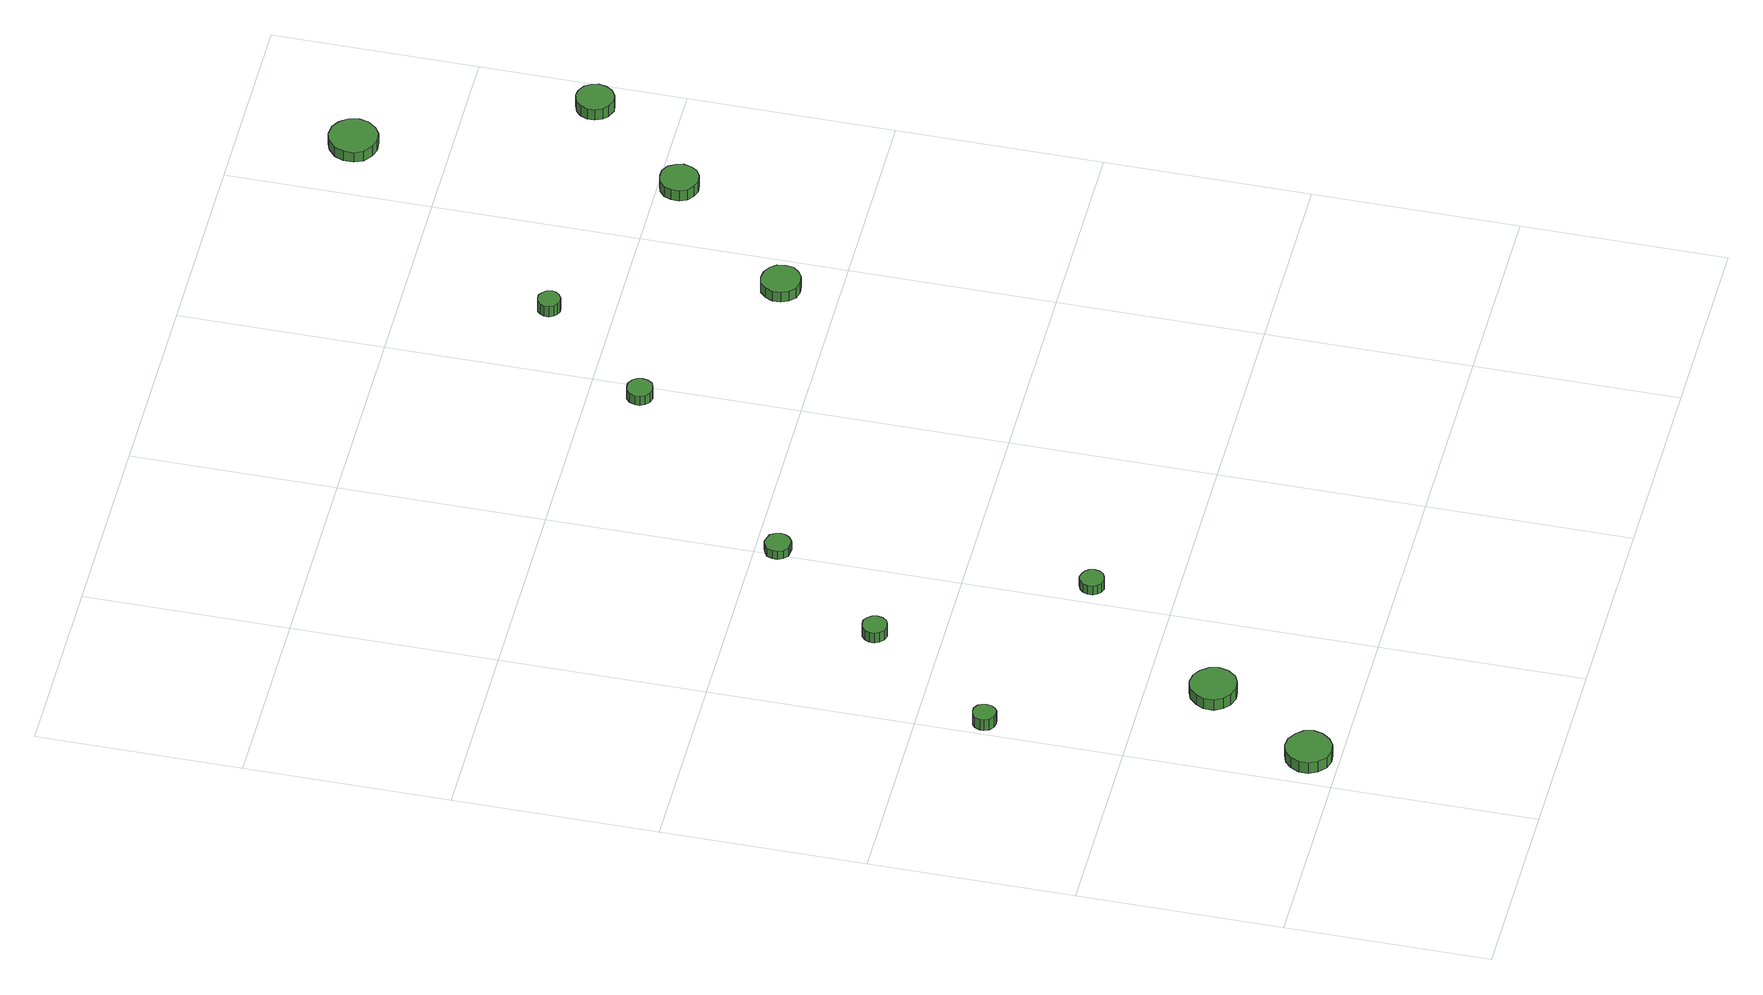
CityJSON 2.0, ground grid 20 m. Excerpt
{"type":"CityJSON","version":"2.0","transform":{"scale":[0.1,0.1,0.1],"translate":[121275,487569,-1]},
"CityObjects":{
"tree1":{"type":"SolitaryVegetationObject","attributes":{"function":"something"},"geometry":[{"type":"MultiSurface","lod":"1","boundaries":[[[0,1,2,3,4,5,6,7,8,9,10,11,12,13,14]],[[15,16,17,18,19,20,21,22,23,24,25,26,27,28,29]],[[0,29,28,1]],[[1,28,27,2]],[[2,27,26,3]],[[3,26,25,4]],[[4,25,24,5]],[[5,24,23,6]],[[6,23,22,7]],[[7,22,21,8]],[[8,21,20,9]],[[9,20,19,10]],[[10,19,18,11]],[[11,18,17,12]],[[12,17,16,13]],[[13,16,15,14]],[[14,15,29,0]]]}]},
"tree2":{"type":"SolitaryVegetationObject","attributes":{"function":"something"},"geometry":[{"type":"MultiSurface","lod":"1","boundaries":[[[30,31,32,33,34,35,36,37,38,39,40,41,42,43,44]],[[45,46,47,48,49,50,51,52,53,54,55,56,57,58,59]],[[30,59,58,31]],[[31,58,57,32]],[[32,57,56,33]],[[33,56,55,34]],[[34,55,54,35]],[[35,54,53,36]],[[36,53,52,37]],[[37,52,51,38]],[[38,51,50,39]],[[39,50,49,40]],[[40,49,48,41]],[[41,48,47,42]],[[42,47,46,43]],[[43,46,45,44]],[[44,45,59,30]]]}]},
"tree3":{"type":"SolitaryVegetationObject","attributes":{"function":"something"},"geometry":[{"type":"MultiSurface","lod":"1","boundaries":[[[60,61,62,63,64,65,66,67,68,69,70,71,72,73,74]],[[75,76,77,78,79,80,81,82,83,84,85,86,87,88,89]],[[60,89,88,61]],[[61,88,87,62]],[[62,87,86,63]],[[63,86,85,64]],[[64,85,84,65]],[[65,84,83,66]],[[66,83,82,67]],[[67,82,81,68]],[[68,81,80,69]],[[69,80,79,70]],[[70,79,78,71]],[[71,78,77,72]],[[72,77,76,73]],[[73,76,75,74]],[[74,75,89,60]]]}]},
"tree4":{"type":"SolitaryVegetationObject","attributes":{"function":"something"},"geometry":[{"type":"MultiSurface","lod":"1","boundaries":[[[90,91,92,93,94,95,96,97,98,99,100,101,102,103,104]],[[105,106,107,108,109,110,111,112,113,114,115,116,117,118,119]],[[90,119,118,91]],[[91,118,117,92]],[[92,117,116,93]],[[93,116,115,94]],[[94,115,114,95]],[[95,114,113,96]],[[96,113,112,97]],[[97,112,111,98]],[[98,111,110,99]],[[99,110,109,100]],[[100,109,108,101]],[[101,108,107,102]],[[102,107,106,103]],[[103,106,105,104]],[[104,105,119,90]]]}]},
"tree5":{"type":"SolitaryVegetationObject","attributes":{"function":"something"},"geometry":[{"type":"MultiSurface","lod":"1","boundaries":[[[120,121,122,123,124,125,126,127,128,129,130,131,132,133,134]],[[135,136,137,138,139,140,141,142,143,144,145,146,147,148,149]],[[120,149,148,121]],[[121,148,147,122]],[[122,147,146,123]],[[123,146,145,124]],[[124,145,144,125]],[[125,144,143,126]],[[126,143,142,127]],[[127,142,141,128]],[[128,141,140,129]],[[129,140,139,130]],[[130,139,138,131]],[[131,138,137,132]],[[132,137,136,133]],[[133,136,135,134]],[[134,135,149,120]]]}]},
"tree6":{"type":"SolitaryVegetationObject","attributes":{"function":"something"},"geometry":[{"type":"MultiSurface","lod":"1","boundaries":[[[150,151,152,153,154,155,156,157,158,159,160,161,162,163,164]],[[165,166,167,168,169,170,171,172,173,174,175,176,177,178,179]],[[150,179,178,151]],[[151,178,177,152]],[[152,177,176,153]],[[153,176,175,154]],[[154,175,174,155]],[[155,174,173,156]],[[156,173,172,157]],[[157,172,171,158]],[[158,171,170,159]],[[159,170,169,160]],[[160,169,168,161]],[[161,168,167,162]],[[162,167,166,163]],[[163,166,165,164]],[[164,165,179,150]]]}]},
"tree7":{"type":"SolitaryVegetationObject","attributes":{"function":"something"},"geometry":[{"type":"MultiSurface","lod":"1","boundaries":[[[180,181,182,183,184,185,186,187,188,189,190,191,192,193,194]],[[195,196,197,198,199,200,201,202,203,204,205,206,207,208,209]],[[180,209,208,181]],[[181,208,207,182]],[[182,207,206,183]],[[183,206,205,184]],[[184,205,204,185]],[[185,204,203,186]],[[186,203,202,187]],[[187,202,201,188]],[[188,201,200,189]],[[189,200,199,190]],[[190,199,198,191]],[[191,198,197,192]],[[192,197,196,193]],[[193,196,195,194]],[[194,195,209,180]]]}]},
"tree8":{"type":"SolitaryVegetationObject","attributes":{"function":"something"},"geometry":[{"type":"MultiSurface","lod":"1","boundaries":[[[210,211,212,213,214,215,216,217,218,219,220,221,222,223,224]],[[225,226,227,228,229,230,231,232,233,234,235,236,237,238,239]],[[210,239,238,211]],[[211,238,237,212]],[[212,237,236,213]],[[213,236,235,214]],[[214,235,234,215]],[[215,234,233,216]],[[216,233,232,217]],[[217,232,231,218]],[[218,231,230,219]],[[219,230,229,220]],[[220,229,228,221]],[[221,228,227,222]],[[222,227,226,223]],[[223,226,225,224]],[[224,225,239,210]]]}]},
"tree9":{"type":"SolitaryVegetationObject","attributes":{"function":"something"},"geometry":[{"type":"MultiSurface","lod":"1","boundaries":[[[240,241,242,243,244,245,246,247,248,249,250,251,252,253,254]],[[255,256,257,258,259,260,261,262,263,264,265,266,267,268,269]],[[240,269,268,241]],[[241,268,267,242]],[[242,267,266,243]],[[243,266,265,244]],[[244,265,264,245]],[[245,264,263,246]],[[246,263,262,247]],[[247,262,261,248]],[[248,261,260,249]],[[249,260,259,250]],[[250,259,258,251]],[[251,258,257,252]],[[252,257,256,253]],[[253,256,255,254]],[[254,255,269,240]]]}]},
"tree10":{"type":"SolitaryVegetationObject","attributes":{"function":"something"},"geometry":[{"type":"MultiSurface","lod":"1","boundaries":[[[270,271,272,273,274,275,276,277,278,279,280,281,282,283,284]],[[285,286,287,288,289,290,291,292,293,294,295,296,297,298,299]],[[270,299,298,271]],[[271,298,297,272]],[[272,297,296,273]],[[273,296,295,274]],[[274,295,294,275]],[[275,294,293,276]],[[276,293,292,277]],[[277,292,291,278]],[[278,291,290,279]],[[279,290,289,280]],[[280,289,288,281]],[[281,288,287,282]],[[282,287,286,283]],[[283,286,285,284]],[[284,285,299,270]]]}]},
"tree11":{"type":"SolitaryVegetationObject","attributes":{"function":"something"},"geometry":[{"type":"MultiSurface","lod":"1","boundaries":[[[300,301,302,303,304,305,306,307,308,309,310,311,312,313,314]],[[315,316,317,318,319,320,321,322,323,324,325,326,327,328,329]],[[300,329,328,301]],[[301,328,327,302]],[[302,327,326,303]],[[303,326,325,304]],[[304,325,324,305]],[[305,324,323,306]],[[306,323,322,307]],[[307,322,321,308]],[[308,321,320,309]],[[309,320,319,310]],[[310,319,318,311]],[[311,318,317,312]],[[312,317,316,313]],[[313,316,315,314]],[[314,315,329,300]]]}]},
"tree12":{"type":"SolitaryVegetationObject","attributes":{"function":"something"},"geometry":[{"type":"MultiSurface","lod":"1","boundaries":[[[330,331,332,333,334,335,336,337,338,339,340,341,342,343,344]],[[345,346,347,348,349,350,351,352,353,354,355,356,357,358,359]],[[330,359,358,331]],[[331,358,357,332]],[[332,357,356,333]],[[333,356,355,334]],[[334,355,354,335]],[[335,354,353,336]],[[336,353,352,337]],[[337,352,351,338]],[[338,351,350,339]],[[339,350,349,340]],[[340,349,348,341]],[[341,348,347,342]],[[342,347,346,343]],[[343,346,345,344]],[[344,345,359,330]]]}]}
},
"vertices":[
[59,30,20],[57,39,20],[51,46,20],[43,51,20],[34,52,20],[25,49,20],[18,43,20],[14,34,20],[14,25,20],[18,17,20],[25,10,20],[34,7,20],[43,8,20],[51,13,20],[57,21,20],[57,21,7],[51,13,7],[43,8,7],[34,7,7],[25,10,7],[18,17,7],[14,25,7],[14,34,7],[18,43,7],[25,49,7],[34,52,7],[43,51,7],[51,46,7],[57,39,7],[59,30,7],
[28,337,19],[27,342,19],[25,345,19],[21,348,19],[16,348,19],[12,347,19],[8,344,19],[6,339,19],[6,335,19],[8,330,19],[12,327,19],[16,326,19],[21,326,19],[25,329,19],[27,332,19],[27,332,6],[25,329,6],[21,326,6],[16,326,6],[12,327,6],[8,330,6],[6,335,6],[6,339,6],[8,344,6],[12,347,6],[16,348,6],[21,348,6],[25,345,6],[27,342,6],[28,337,6],
[126,136,19],[124,145,19],[118,153,19],[110,158,19],[101,159,19],[92,156,19],[85,149,19],[81,141,19],[81,131,19],[85,123,19],[92,117,19],[101,114,19],[110,115,19],[118,119,19],[124,127,19],[124,127,6],[118,119,6],[110,115,6],[101,114,6],[92,117,6],[85,123,6],[81,131,6],[81,141,6],[85,149,6],[92,156,6],[101,159,6],[110,158,6],[118,153,6],[124,145,6],[126,136,6],
[126,464,18],[125,469,18],[122,473,18],[118,476,18],[113,476,18],[108,475,18],[104,471,18],[102,467,18],[102,462,18],[104,457,18],[108,454,18],[113,452,18],[118,453,18],[122,455,18],[125,459,18],[125,459,6],[122,455,6],[118,453,6],[113,452,6],[108,454,6],[104,457,6],[102,462,6],[102,467,6],[104,471,6],[108,475,6],[113,476,6],[118,476,6],[122,473,6],[125,469,6],[126,464,6],
[234,280,18],[233,285,18],[230,289,18],[226,291,18],[221,292,18],[216,290,18],[213,287,18],[211,282,18],[211,277,18],[213,273,18],[216,270,18],[221,268,18],[226,269,18],[230,271,18],[233,275,18],[233,275,7],[230,271,7],[226,269,7],[221,268,7],[216,270,7],[213,273,7],[211,277,7],[211,282,7],[213,287,7],[216,290,7],[221,292,7],[226,291,7],[230,289,7],[233,285,7],[234,280,7],
[219,578,17],[218,583,17],[215,588,17],[210,590,17],[205,591,17],[200,589,17],[196,586,17],[194,581,17],[194,576,17],[196,571,17],[200,567,17],[205,566,17],[210,566,17],[215,569,17],[218,573,17],[218,573,7],[215,569,7],[210,566,7],[205,566,7],[200,567,7],[196,571,7],[194,576,7],[194,581,7],[196,586,7],[200,589,7],[205,591,7],[210,590,7],[215,588,7],[218,583,7],[219,578,7],
[399,752,18],[398,757,18],[395,761,18],[390,764,18],[385,764,18],[380,763,18],[376,759,18],[374,754,18],[374,749,18],[376,744,18],[380,741,18],[385,739,18],[390,740,18],[395,742,18],[398,747,18],[398,747,7],[395,742,7],[390,740,7],[385,739,7],[380,741,7],[376,744,7],[374,749,7],[374,754,7],[376,759,7],[380,763,7],[385,764,7],[390,764,7],[395,761,7],[398,757,7],[399,752,7],
[496,861,21],[495,866,21],[492,869,21],[488,872,21],[483,872,21],[479,871,21],[476,868,21],[474,864,21],[474,859,21],[476,855,21],[479,852,21],[483,850,21],[488,851,21],[492,853,21],[495,857,21],[495,857,8],[492,853,8],[488,851,8],[483,850,8],[479,852,8],[476,855,8],[474,859,8],[474,864,8],[476,868,8],[479,871,8],[483,872,8],[488,872,8],[492,869,8],[495,866,8],[496,861,8],
[581,656,19],[580,664,19],[575,670,19],[568,674,19],[560,675,19],[552,673,19],[546,667,19],[543,660,19],[543,652,19],[546,645,19],[552,639,19],[560,637,19],[568,638,19],[575,642,19],[580,648,19],[580,648,7],[575,642,7],[568,638,7],[560,637,7],[552,639,7],[546,645,7],[543,652,7],[543,660,7],[546,667,7],[552,673,7],[560,675,7],[568,674,7],[575,670,7],[580,664,7],[581,656,7],
[696,780,20],[694,787,20],[690,794,20],[683,798,20],[675,798,20],[668,796,20],[662,791,20],[659,784,20],[659,776,20],[662,769,20],[668,764,20],[675,761,20],[683,762,20],[690,766,20],[694,772,20],[694,772,7],[690,766,7],[683,762,7],[675,761,7],[668,764,7],[662,769,7],[659,776,7],[659,784,7],[662,791,7],[668,796,7],[675,798,7],[683,798,7],[690,794,7],[694,787,7],[696,780,7],
[690,1090,20],[688,1100,20],[682,1108,20],[674,1113,20],[664,1114,20],[655,1111,20],[647,1104,20],[643,1095,20],[643,1085,20],[647,1076,20],[655,1070,20],[664,1067,20],[674,1068,20],[682,1073,20],[688,1081,20],[688,1081,8],[682,1073,8],[674,1068,8],[664,1067,8],[655,1070,8],[647,1076,8],[643,1085,8],[643,1095,8],[647,1104,8],[655,1111,8],[664,1114,8],[674,1113,8],[682,1108,8],[688,1100,8],[690,1090,8],
[787,882,20],[785,889,20],[781,895,20],[774,899,20],[767,900,20],[759,897,20],[754,892,20],[751,885,20],[751,878,20],[754,871,20],[759,866,20],[767,863,20],[774,864,20],[781,868,20],[785,874,20],[785,874,7],[781,868,7],[774,864,7],[767,863,7],[759,866,7],[754,871,7],[751,878,7],[751,885,7],[754,892,7],[759,897,7],[767,900,7],[774,899,7],[781,895,7],[785,889,7],[787,882,7]
]}
